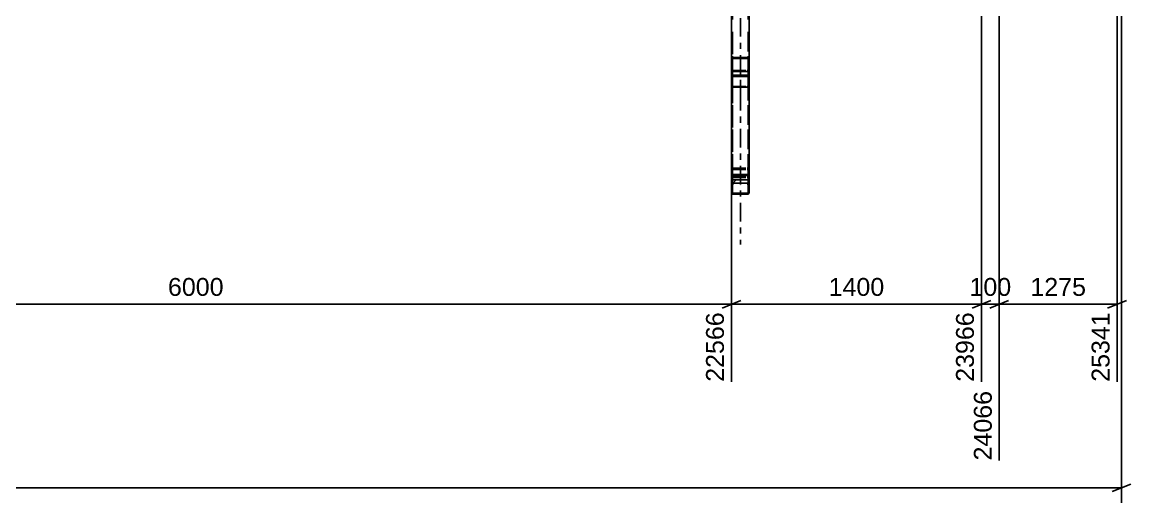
# Model space of a CAD drawing. Header units: millimetres. Extents: x -82 to 1107, y -546 to 295.
# Drawn here: x 499.1 to 676.5, y 100.1 to 177.1 of the extents above; entities that cross this region are included whole.
import ezdxf

# ---------------------------------------------------------------- set-up
doc = ezdxf.new("R2010")
doc.units = ezdxf.units.MM
doc.linetypes.add('DXK_LINE_DOT2', pattern=[3.9198, 1.9599, -1.9599])
doc.linetypes.add('DXK_LINE_DOT3', pattern=[5.9187, 2.979, -0.9799, 0.9799, -0.9799])
doc.styles.add('Arial', font='ARIAL.TTF', dxfattribs={"height": 0.2})

# ---------------------------------------------------------------- blocks, each defined once
blk = doc.blocks.new('Part-761553693-8371 - 3219')
at = {"linetype": 'Continuous'}
h = blk.add_hatch(dxfattribs=at)
h.set_pattern_fill('', scale=0.7, style=0, pattern_type=0)
h.set_pattern_definition([(45, (615.2022, 168.4637), (-1.5715, 1.5715), [])])
h.paths.add_polyline_path([(615.07, 168.44), (615.2, 168.46), (615.31, 168.54), (615.39, 168.66), (615.41, 168.8), (615.41, 171.1), (615.39, 171.23), (615.31, 171.35), (615.2, 171.43), (615.07, 171.46), (612.9, 171.46), (612.77, 171.43), (612.66, 171.35), (612.58, 171.23), (612.56, 171.1), (612.56, 168.8), (612.58, 168.66), (612.66, 168.54), (612.77, 168.46), (612.9, 168.44)])
h.paths.add_polyline_path([(612.83, 168.63), (612.78, 168.67), (612.74, 168.73), (612.73, 168.8), (612.73, 171.1), (612.74, 171.16), (612.78, 171.22), (612.83, 171.26), (612.9, 171.28), (615.07, 171.28), (615.14, 171.26), (615.19, 171.22), (615.23, 171.16), (615.24, 171.1), (615.24, 168.8), (615.23, 168.73), (615.19, 168.67), (615.14, 168.63), (615.07, 168.62), (612.9, 168.62)])
at = {"color": 2, "linetype": 'Continuous'}
for p, q in [((612.58, 171.23), (612.56, 171.1)), ((612.56, 168.8), (612.56, 171.1)), ((612.73, 171.1), (612.74, 171.16)), ((612.73, 168.8), (612.73, 171.1)), ((612.74, 171.16), (612.78, 171.22)), ((612.9, 171.46), (612.77, 171.43)), ((612.78, 171.22), (612.83, 171.26)), ((612.83, 171.26), (612.9, 171.28)), ((612.9, 171.46), (615.07, 171.46)), ((612.9, 171.28), (615.07, 171.28)), ((615.2, 171.43), (615.07, 171.46)), ((615.07, 171.28), (615.14, 171.26)), ((615.14, 171.26), (615.19, 171.22)), ((615.19, 171.22), (615.23, 171.16)), ((615.23, 171.16), (615.24, 171.1)), ((615.24, 168.8), (615.24, 171.1)), ((615.41, 171.1), (615.39, 171.23)), ((615.41, 168.8), (615.41, 171.1)), ((612.56, 167.01), (612.56, 168.8)), ((612.56, 168.8), (612.58, 168.66)), ((612.74, 169.12), (612.73, 169.06)), ((612.74, 168.73), (612.73, 168.8)), ((612.78, 169.17), (612.74, 169.12)), ((612.78, 168.67), (612.74, 168.73)), ((612.83, 169.21), (612.78, 169.17)), ((612.83, 168.63), (612.78, 168.67)), ((612.9, 169.22), (612.83, 169.21)), ((612.9, 168.62), (612.83, 168.63)), ((612.9, 169.22), (615.07, 169.22)), ((612.9, 168.62), (615.07, 168.62)), ((615.14, 169.21), (615.07, 169.22)), ((615.14, 168.63), (615.07, 168.62)), ((615.19, 169.17), (615.14, 169.21)), ((615.19, 168.67), (615.14, 168.63)), ((615.23, 169.12), (615.19, 169.17)), ((615.23, 168.73), (615.19, 168.67)), ((615.24, 169.06), (615.23, 169.12)), ((615.24, 168.8), (615.23, 168.73)), ((615.39, 168.66), (615.41, 168.8)), ((615.41, 167.01), (615.41, 168.8)), ((612.58, 166.88), (612.56, 167.01)), ((612.66, 166.78), (612.58, 166.88)), ((612.77, 166.71), (612.66, 166.78)), ((612.77, 168.46), (612.9, 168.44)), ((612.9, 168.44), (615.07, 168.44)), ((615.07, 168.44), (615.2, 168.46)), ((615.31, 166.78), (615.2, 166.71)), ((615.39, 166.88), (615.31, 166.78)), ((615.41, 167.01), (615.39, 166.88)), ((612.9, 166.68), (612.77, 166.71)), ((612.9, 166.68), (615.07, 166.68)), ((615.2, 166.71), (615.07, 166.68))]:
    blk.add_line(p, q, dxfattribs=at)
at = {"color": 7, "linetype": 'DXK_LINE_DOT2'}
for p, q in [((612.56, 168.8), (612.56, 171.1)), ((612.73, 167.01), (612.73, 171.1)), ((615.24, 167.01), (615.24, 171.1)), ((615.41, 168.8), (615.41, 171.1)), ((612.56, 169.06), (612.58, 169.18)), ((612.58, 169.18), (612.66, 169.29)), ((612.66, 169.29), (612.77, 169.36)), ((612.77, 169.36), (612.9, 169.38)), ((612.9, 169.38), (615.07, 169.38)), ((615.07, 169.38), (615.2, 169.36)), ((615.2, 169.36), (615.31, 169.29)), ((615.31, 169.29), (615.39, 169.18)), ((615.39, 169.18), (615.41, 169.06)), ((612.73, 167.01), (612.74, 166.94)), ((612.74, 166.94), (612.78, 166.89)), ((612.78, 166.89), (612.83, 166.86)), ((612.83, 166.86), (612.9, 166.84)), ((612.9, 166.84), (615.07, 166.84)), ((615.07, 166.84), (615.14, 166.86)), ((615.14, 166.86), (615.19, 166.89)), ((615.19, 166.89), (615.23, 166.94)), ((615.23, 166.94), (615.24, 167.01))]:
    blk.add_line(p, q, dxfattribs=at)
at = {"color": 7, "linetype": 'DXK_LINE_DOT3'}
blk.add_line((613.99, 164.78), (613.99, 169.95), dxfattribs=at)
at = {"color": 2, "linetype": 'Continuous'}
for centre, start, end in [((612.91, 171.11), 114.1333, 159.07), ((615.06, 171.11), 20.93, 65.8667), ((612.91, 168.79), 200.93, 245.8667), ((615.06, 168.79), 294.1333, 339.07)]:
    blk.add_arc(centre, 0.353, start, end, dxfattribs=at)
blk = doc.blocks.new('Part-761553693-8373 - 3219')
at = {"linetype": 'Continuous'}
h = blk.add_hatch(dxfattribs=at)
h.set_pattern_fill('', scale=0.7, style=0, pattern_type=0)
h.set_pattern_definition([(45, (615.4139, 152.3616), (-1.5715, 1.5715), [])])
h.paths.add_polyline_path([(615.41, 151.86), (615.41, 152.36), (615.39, 152.5), (615.31, 152.62), (615.2, 152.7), (615.07, 152.72), (612.9, 152.72), (612.77, 152.7), (612.66, 152.62), (612.58, 152.5), (612.56, 152.36), (612.56, 151.86), (612.73, 151.86), (612.73, 152.36), (612.74, 152.43), (612.78, 152.49), (612.83, 152.53), (612.9, 152.54), (615.07, 152.54), (615.14, 152.53), (615.19, 152.49), (615.23, 152.43), (615.24, 152.36), (615.24, 151.86)])
at = {"color": 7, "linetype": 'DXK_LINE_DOT2'}
for p, q in [((612.66, 152.54), (612.77, 152.61)), ((612.77, 152.61), (612.9, 152.63)), ((612.9, 152.63), (615.07, 152.63)), ((615.07, 152.63), (615.2, 152.61)), ((615.2, 152.61), (615.31, 152.54)), ((612.56, 152.31), (612.58, 152.43)), ((612.56, 151.86), (612.56, 152.36)), ((612.58, 152.43), (612.66, 152.54)), ((612.73, 151.86), (612.73, 152.36)), ((612.9, 152.47), (612.89, 152.47)), ((612.9, 152.47), (615.07, 152.47)), ((615.07, 152.47), (615.08, 152.47)), ((615.24, 151.86), (615.24, 152.36)), ((615.31, 152.54), (615.39, 152.43)), ((615.39, 152.43), (615.41, 152.31)), ((615.41, 151.86), (615.41, 152.36))]:
    blk.add_line(p, q, dxfattribs=at)
at = {"color": 2, "linetype": 'Continuous'}
for p, q in [((612.9, 152.72), (612.77, 152.7)), ((612.9, 152.72), (615.07, 152.72)), ((615.2, 152.7), (615.07, 152.72)), ((612.58, 152.5), (612.56, 152.36)), ((612.56, 152.36), (612.56, 151.86)), ((612.56, 151.86), (612.73, 151.86)), ((612.73, 152.36), (612.74, 152.43)), ((612.74, 152.37), (612.73, 152.31)), ((612.73, 151.86), (612.73, 152.36)), ((612.74, 152.43), (612.78, 152.49)), ((612.78, 152.42), (612.74, 152.37)), ((612.78, 152.49), (612.83, 152.53)), ((612.83, 152.46), (612.78, 152.42)), ((612.83, 152.53), (612.9, 152.54)), ((612.89, 152.47), (612.83, 152.46)), ((612.9, 152.54), (615.07, 152.54)), ((615.07, 152.54), (615.14, 152.53)), ((615.08, 152.47), (615.14, 152.46)), ((615.14, 152.53), (615.19, 152.49)), ((615.19, 152.42), (615.14, 152.46)), ((615.19, 152.49), (615.23, 152.43)), ((615.23, 152.37), (615.19, 152.42)), ((615.23, 152.43), (615.24, 152.36)), ((615.24, 152.31), (615.23, 152.37)), ((615.24, 151.86), (615.24, 152.36)), ((615.24, 151.86), (615.41, 151.86)), ((615.41, 152.36), (615.39, 152.5)), ((615.41, 151.86), (615.41, 152.36))]:
    blk.add_line(p, q, dxfattribs=at)
for centre, start, end in [((612.91, 152.37), 114.1333, 159.07), ((615.06, 152.37), 20.93, 65.8667)]:
    blk.add_arc(centre, 0.353, start, end, dxfattribs=at)
blk = doc.blocks.new('Part-761553693-8345 - 3219')
at = {"linetype": 'Continuous'}
h = blk.add_hatch(dxfattribs=at)
h.set_pattern_fill('', scale=0.7, style=0, pattern_type=0)
h.set_pattern_definition([(45, (615.4139, 150.8153), (-1.5715, 1.5715), [])])
h.paths.add_polyline_path([(615.41, 150.11), (615.41, 150.82), (615.39, 151.22), (615.31, 151.56), (615.2, 151.79), (615.07, 151.87), (612.9, 151.87), (612.77, 151.79), (612.66, 151.56), (612.58, 151.22), (612.56, 150.82), (612.56, 150.11), (612.73, 150.11), (612.73, 150.82), (612.74, 151.02), (612.78, 151.19), (612.83, 151.3), (612.9, 151.34), (615.07, 151.34), (615.14, 151.3), (615.19, 151.19), (615.23, 151.02), (615.24, 150.82), (615.24, 150.11)])
at = {"color": 7, "linetype": 'DXK_LINE_DOT3'}
blk.add_line((613.99, 213.29), (613.99, 141.51), dxfattribs=at)
at = {"color": 2, "linetype": 'Continuous'}
for p, q in [((615.07, 203.84), (612.56, 203.84)), ((612.56, 203.84), (612.56, 171.1)), ((615.41, 203.84), (615.07, 203.84)), ((615.41, 171.1), (615.41, 203.84)), ((612.56, 152.36), (612.56, 167.01)), ((615.41, 152.36), (615.41, 167.01)), ((612.56, 150.82), (612.56, 151.86)), ((612.58, 151.22), (612.56, 150.82)), ((612.56, 150.11), (612.56, 150.82)), ((612.73, 150.82), (612.74, 151.02)), ((612.73, 150.11), (612.73, 150.82)), ((612.9, 151.87), (612.77, 151.79)), ((612.83, 151.3), (612.9, 151.34)), ((612.9, 151.87), (615.07, 151.87)), ((612.9, 151.34), (615.07, 151.34)), ((615.2, 151.79), (615.07, 151.87)), ((615.07, 151.34), (615.14, 151.3)), ((615.23, 151.02), (615.24, 150.82)), ((615.24, 150.11), (615.24, 150.82)), ((615.41, 150.82), (615.39, 151.22)), ((615.41, 150.82), (615.41, 151.86)), ((615.41, 150.11), (615.41, 150.82)), ((612.56, 150.11), (612.73, 150.11)), ((615.24, 150.11), (615.41, 150.11))]:
    blk.add_line(p, q, dxfattribs=at)
at = {"color": 7, "linetype": 'DXK_LINE_DOT2'}
for p, q in [((612.73, 150.11), (612.73, 203.84)), ((615.14, 203.84), (615.19, 203.84)), ((615.19, 203.84), (615.2, 203.84)), ((615.2, 203.84), (615.23, 203.84)), ((615.23, 203.84), (615.24, 203.84)), ((615.24, 150.11), (615.24, 203.84)), ((612.56, 167.01), (612.56, 171.1)), ((615.41, 167.01), (615.41, 171.1)), ((612.56, 151.86), (612.56, 152.36)), ((612.56, 152.05), (612.58, 152.19)), ((612.56, 150.11), (612.56, 150.82)), ((612.58, 152.19), (612.66, 152.3)), ((612.66, 152.3), (612.77, 152.37)), ((612.74, 152.12), (612.73, 152.05)), ((612.78, 152.18), (612.74, 152.12)), ((612.77, 152.37), (612.9, 152.4)), ((612.83, 152.21), (612.78, 152.18)), ((612.9, 152.23), (612.83, 152.21)), ((612.9, 152.4), (615.07, 152.4)), ((612.9, 152.23), (615.07, 152.23)), ((615.07, 152.4), (615.2, 152.37)), ((615.14, 152.21), (615.07, 152.23)), ((615.19, 152.18), (615.14, 152.21)), ((615.23, 152.12), (615.19, 152.18)), ((615.2, 152.37), (615.31, 152.3)), ((615.24, 152.05), (615.23, 152.12)), ((615.31, 152.3), (615.39, 152.19)), ((615.39, 152.19), (615.41, 152.05)), ((615.41, 151.86), (615.41, 152.36)), ((615.41, 150.11), (615.41, 150.82))]:
    blk.add_line(p, q, dxfattribs=at)
at = {"color": 2, "linetype": 'Continuous'}
for centre, radius, start, end in [((613.84, 151.12), 1.26, 148.2612, 175.671), ((613.37, 150.97), 0.632, 148.2612, 175.671), ((614.6, 150.97), 0.632, 4.329, 31.7388), ((614.13, 151.12), 1.26, 4.329, 31.7388)]:
    blk.add_arc(centre, radius, start, end, dxfattribs=at)
blk = doc.blocks.new('Part-761553693-8348 - 3219')
at = {"linetype": 'Continuous'}
h = blk.add_hatch(dxfattribs=at)
h.set_pattern_fill('', scale=0.7, style=0, pattern_type=0)
h.set_pattern_definition([(45, (615.2022, 149.5667), (-1.5715, 1.5715), [])])
h.paths.add_polyline_path([(615.07, 149.54), (615.2, 149.57), (615.31, 149.64), (615.39, 149.75), (615.41, 149.88), (615.41, 150.11), (615.24, 150.11), (615.24, 149.88), (615.23, 149.82), (615.19, 149.76), (615.14, 149.73), (615.07, 149.71), (612.9, 149.71), (612.83, 149.73), (612.78, 149.76), (612.74, 149.82), (612.73, 149.88), (612.73, 150.11), (612.56, 150.11), (612.56, 149.88), (612.58, 149.75), (612.66, 149.64), (612.77, 149.57), (612.9, 149.54)])
at = {"color": 7, "linetype": 'DXK_LINE_DOT2'}
for p, q in [((612.58, 152.19), (612.56, 152.05)), ((612.56, 150.11), (612.56, 152.05)), ((612.66, 152.3), (612.58, 152.19)), ((612.77, 152.37), (612.66, 152.3)), ((612.73, 152.05), (612.74, 152.12)), ((612.73, 150.11), (612.73, 152.05)), ((612.74, 152.12), (612.78, 152.18)), ((612.9, 152.4), (612.77, 152.37)), ((612.78, 152.18), (612.83, 152.21)), ((612.83, 152.21), (612.9, 152.23)), ((612.9, 152.4), (615.07, 152.4)), ((612.9, 152.23), (615.07, 152.23)), ((615.2, 152.37), (615.07, 152.4)), ((615.07, 152.23), (615.14, 152.21)), ((615.14, 152.21), (615.19, 152.18)), ((615.19, 152.18), (615.23, 152.12)), ((615.31, 152.3), (615.2, 152.37)), ((615.23, 152.12), (615.24, 152.05)), ((615.24, 150.11), (615.24, 152.05)), ((615.39, 152.19), (615.31, 152.3)), ((615.41, 152.05), (615.39, 152.19)), ((615.41, 150.11), (615.41, 152.05))]:
    blk.add_line(p, q, dxfattribs=at)
at = {"color": 7, "linetype": 'DXK_LINE_DOT3'}
blk.add_line((613.99, 150.97), (613.99, 150.97), dxfattribs=at)
at = {"color": 2, "linetype": 'Continuous'}
for p, q in [((612.56, 149.88), (612.56, 150.11)), ((612.56, 150.11), (612.73, 150.11)), ((612.56, 149.88), (612.58, 149.75)), ((612.73, 149.88), (612.73, 150.11)), ((612.74, 149.82), (612.73, 149.88)), ((612.78, 149.76), (612.74, 149.82)), ((612.77, 149.57), (612.9, 149.54)), ((612.83, 149.73), (612.78, 149.76)), ((612.9, 149.71), (612.83, 149.73)), ((612.9, 149.71), (615.07, 149.71)), ((612.9, 149.54), (615.07, 149.54)), ((615.14, 149.73), (615.07, 149.71)), ((615.07, 149.54), (615.2, 149.57)), ((615.19, 149.76), (615.14, 149.73)), ((615.23, 149.82), (615.19, 149.76)), ((615.24, 149.88), (615.23, 149.82)), ((615.24, 149.88), (615.24, 150.11)), ((615.24, 150.11), (615.41, 150.11)), ((615.39, 149.75), (615.41, 149.88)), ((615.41, 149.88), (615.41, 150.11))]:
    blk.add_line(p, q, dxfattribs=at)
for centre, start, end in [((612.9, 149.88), 202.5, 247.5), ((615.07, 149.88), 292.5, 337.5)]:
    blk.add_arc(centre, 0.343, start, end, dxfattribs=at)
blk = doc.blocks.new('Part-761553693-8358 - 3219')
at = {"color": 7, "linetype": 'DXK_LINE_DOT2'}
for p, q in [((612.56, 174.39), (612.56, 152.4)), ((612.73, 152.4), (612.73, 174.39)), ((615.24, 174.39), (615.24, 152.4)), ((615.41, 152.4), (615.41, 174.39)), ((612.58, 153.47), (612.56, 153.3)), ((612.66, 153.62), (612.58, 153.47)), ((612.77, 153.72), (612.66, 153.62)), ((612.73, 153.3), (612.74, 153.38)), ((612.74, 153.38), (612.78, 153.46)), ((612.9, 153.75), (612.77, 153.72)), ((612.78, 153.46), (612.83, 153.51)), ((612.83, 153.51), (612.9, 153.53)), ((612.9, 153.75), (615.07, 153.75)), ((612.9, 153.53), (615.07, 153.53)), ((615.2, 153.72), (615.07, 153.75)), ((615.07, 153.53), (615.14, 153.51)), ((615.14, 153.51), (615.19, 153.46)), ((615.19, 153.46), (615.23, 153.38)), ((615.31, 153.62), (615.2, 153.72)), ((615.23, 153.38), (615.24, 153.3)), ((615.39, 153.47), (615.31, 153.62)), ((615.41, 153.3), (615.39, 153.47)), ((612.56, 152.4), (615.24, 152.4)), ((615.24, 152.4), (615.41, 152.4))]:
    blk.add_line(p, q, dxfattribs=at)
blk = doc.blocks.new('StraightDimension-761553693-3873 - 3219')
at = {"color": 7, "linetype": 'Continuous'}
for p, q in [((674.97, 199.41), (674.97, 100.1)), ((673.47, 101.9), (676.47, 103.1)), ((-0.71, 102.5), (674.97, 102.5))]:
    blk.add_line(p, q, dxfattribs=at)
blk = doc.blocks.new('StraightDimension-761553693-29157 - 3219')
at = {"color": 7, "linetype": 'Continuous'}
for p, q in [((652.56, 202.84), (652.56, 119.5)), ((655.42, 200.08), (655.42, 106.9)), ((651.06, 131.32), (654.06, 132.52)), ((652.56, 131.92), (655.42, 131.92)), ((656.92, 132.52), (653.92, 131.32))]:
    blk.add_line(p, q, dxfattribs=at)
at = {"color": 0}
blk.add_wipeout([(657.92, 132.67), (657.92, 136.87), (650.05, 136.87), (650.05, 132.67)], dxfattribs=at)
at = {"color": 0, "linetype": 'Continuous'}
blk.add_wipeout([(654.82, 118.62), (650.62, 118.62), (650.62, 106.3), (654.82, 106.3)], dxfattribs=at)
at = {"color": 3, "style": 'Arial'}
blk.add_text('100', height=2.865, dxfattribs=at).set_placement((650.65, 133.27))
at = {"color": 3, "linetype": 'Continuous', "style": 'Arial'}
blk.add_text('24066', height=2.865, rotation=90.0002, dxfattribs=at).set_placement((654.22, 106.9))
blk = doc.blocks.new('StraightDimension-761553693-29156 - 3219')
at = {"color": 7, "linetype": 'Continuous'}
for p, q in [((674.26, 202.84), (674.26, 119.5)), ((655.42, 200.08), (655.42, 106.9)), ((656.92, 132.52), (653.92, 131.32)), ((655.42, 131.92), (674.26, 131.92)), ((672.76, 131.32), (675.76, 132.52))]:
    blk.add_line(p, q, dxfattribs=at)
at = {"color": 0}
blk.add_wipeout([(669.88, 132.67), (669.88, 136.87), (659.79, 136.87), (659.79, 132.67)], dxfattribs=at)
at = {"color": 0, "linetype": 'Continuous'}
blk.add_wipeout([(673.66, 131.22), (669.46, 131.22), (669.46, 118.9), (673.66, 118.9)], dxfattribs=at)
at = {"color": 3, "style": 'Arial'}
blk.add_text('1275', height=2.865, dxfattribs=at).set_placement((660.39, 133.27))
at = {"color": 3, "linetype": 'Continuous', "style": 'Arial'}
blk.add_text('25341', height=2.865, rotation=90.0002, dxfattribs=at).set_placement((673.06, 119.5))
blk = doc.blocks.new('StraightDimension-761553693-29158 - 3219')
at = {"color": 7, "linetype": 'Continuous'}
for p, q in [((612.56, 202.84), (612.56, 119.5)), ((652.56, 202.84), (652.56, 119.5)), ((614.06, 132.52), (611.06, 131.32)), ((612.56, 131.92), (652.56, 131.92)), ((651.06, 131.32), (654.06, 132.52))]:
    blk.add_line(p, q, dxfattribs=at)
at = {"color": 0}
blk.add_wipeout([(637.6, 132.67), (637.6, 136.87), (627.51, 136.87), (627.51, 132.67)], dxfattribs=at)
at = {"color": 0, "linetype": 'Continuous'}
blk.add_wipeout([(651.96, 131.22), (647.76, 131.22), (647.76, 118.9), (651.96, 118.9)], dxfattribs=at)
at = {"color": 3, "style": 'Arial'}
blk.add_text('1400', height=2.865, dxfattribs=at).set_placement((628.11, 133.27))
at = {"color": 3, "linetype": 'Continuous', "style": 'Arial'}
blk.add_text('23966', height=2.865, rotation=90.0002, dxfattribs=at).set_placement((651.36, 119.5))
blk = doc.blocks.new('StraightDimension-761553693-29159 - 3219')
at = {"color": 7, "linetype": 'Continuous'}
for p, q in [((441.13, 202.84), (441.13, 119.5)), ((612.56, 202.84), (612.56, 119.5)), ((442.63, 132.52), (439.63, 131.32)), ((441.13, 131.92), (612.56, 131.92)), ((611.06, 131.32), (614.06, 132.52))]:
    blk.add_line(p, q, dxfattribs=at)
at = {"color": 0}
blk.add_wipeout([(531.89, 132.67), (531.89, 136.87), (521.8, 136.87), (521.8, 132.67)], dxfattribs=at)
at = {"color": 0, "linetype": 'Continuous'}
blk.add_wipeout([(611.96, 131.22), (607.76, 131.22), (607.76, 118.9), (611.96, 118.9)], dxfattribs=at)
at = {"color": 3, "style": 'Arial'}
blk.add_text('6000', height=2.865, dxfattribs=at).set_placement((522.4, 133.27))
at = {"color": 3, "linetype": 'Continuous', "style": 'Arial'}
blk.add_text('22566', height=2.865, rotation=90.0002, dxfattribs=at).set_placement((611.36, 119.5))

msp = doc.modelspace()

# ---------------------------------------------------------------- block references
for name in ['Part-761553693-8345 - 3219', 'Part-761553693-8358 - 3219', 'Part-761553693-8371 - 3219', 'Part-761553693-8373 - 3219', 'Part-761553693-8348 - 3219']:
    msp.add_blockref(name, (0, 0))

# ---------------------------------------------------------------- next in the draw order: block references
msp.add_blockref('StraightDimension-761553693-3873 - 3219', (0, 0))

# ---------------------------------------------------------------- next in the draw order: block references
msp.add_blockref('StraightDimension-761553693-29157 - 3219', (0, 0))

# ---------------------------------------------------------------- next in the draw order: block references
msp.add_blockref('StraightDimension-761553693-29156 - 3219', (0, 0))

# ---------------------------------------------------------------- next in the draw order: block references
msp.add_blockref('StraightDimension-761553693-29158 - 3219', (0, 0))

# ---------------------------------------------------------------- next in the draw order: block references
msp.add_blockref('StraightDimension-761553693-29159 - 3219', (0, 0))

doc.saveas('drawing.dxf')
